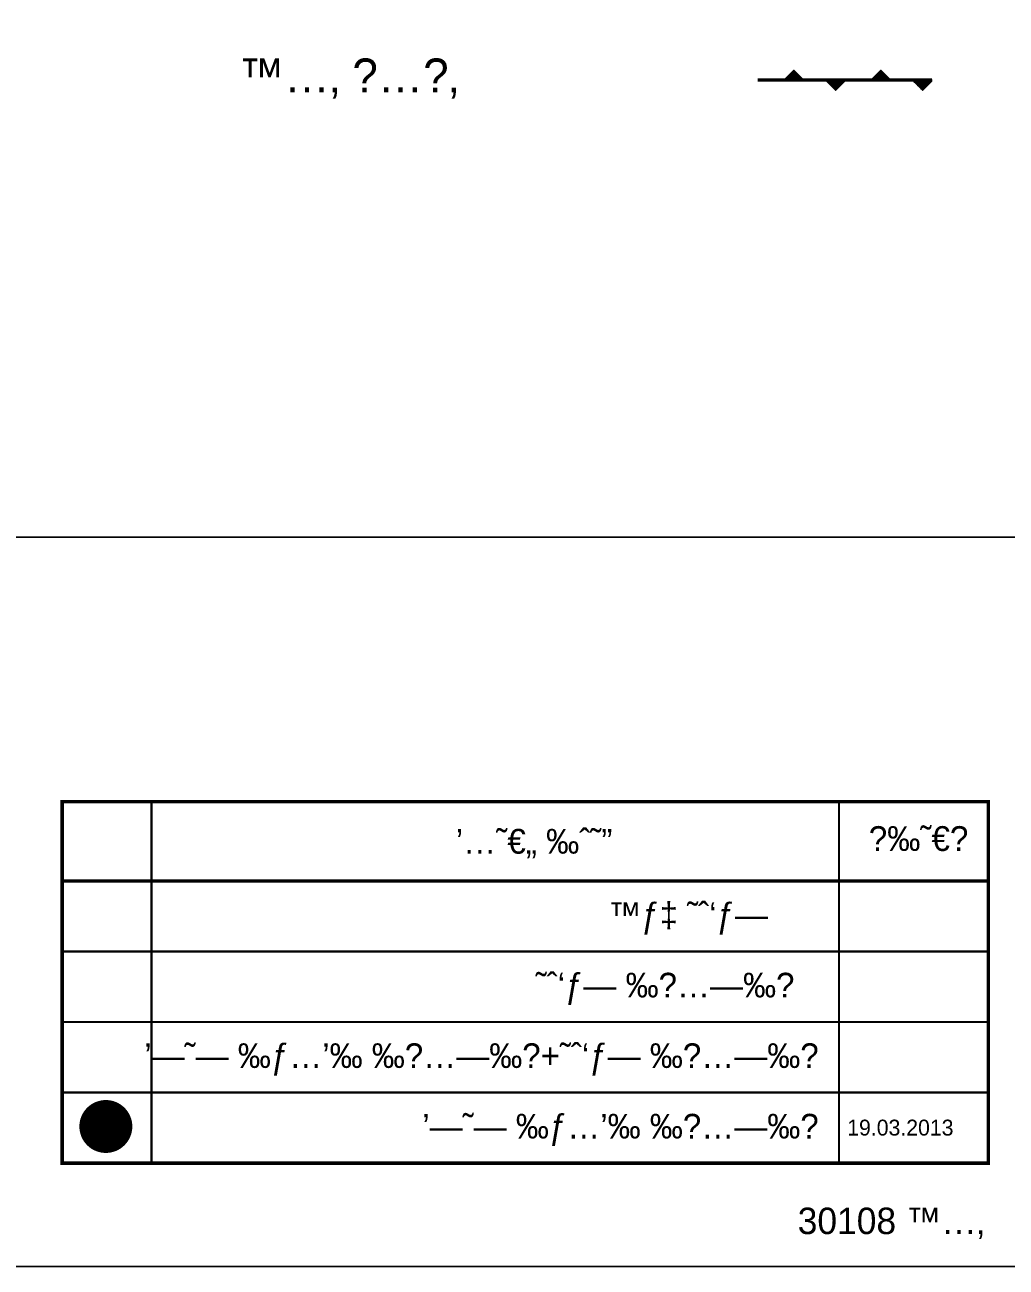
# Model space of a CAD drawing. Extents: x 219756 to 220247, y 631873 to 632472.
# Drawn here: x 220011.5 to 220155.7, y 631872.6 to 632055.3 of the extents above; entities that cross this region are included whole.
import ezdxf
from ezdxf.enums import TextEntityAlignment as Align

# ---------------------------------------------------------------- set-up
doc = ezdxf.new("R2010")
doc.units = 0
doc.header["$MEASUREMENT"] = 0
doc.styles.add('HEBTXT', font='hebtxt')

# ---------------------------------------------------------------- blocks, each defined once
blk = doc.blocks.new('*X5')
at = {"color": 0}
for p, q in [((197.58, -80.37), (199.11, -80.37)), ((197.59, -80.36), (199.1, -80.36)), ((197.59, -80.36), (199.1, -80.36)), ((197.59, -80.37), (199.1, -80.37)), ((197.6, -80.35), (199.09, -80.35)), ((197.6, -80.35), (199.09, -80.35)), ((197.6, -80.36), (199.09, -80.36)), ((197.61, -80.34), (199.08, -80.34)), ((197.61, -80.34), (199.08, -80.34)), ((197.61, -80.35), (199.08, -80.35)), ((197.62, -80.33), (199.06, -80.33)), ((197.62, -80.33), (199.07, -80.33)), ((197.62, -80.33), (199.07, -80.33)), ((197.62, -80.34), (199.07, -80.34)), ((197.63, -80.32), (199.06, -80.32)), ((197.63, -80.32), (199.06, -80.32)), ((197.63, -80.32), (199.06, -80.32)), ((197.64, -80.31), (199.05, -80.31)), ((197.64, -80.31), (199.05, -80.31)), ((197.64, -80.31), (199.05, -80.31)), ((197.65, -80.3), (199.04, -80.3)), ((197.65, -80.3), (199.04, -80.3)), ((197.65, -80.31), (199.04, -80.31)), ((197.66, -80.29), (199.03, -80.29)), ((197.66, -80.29), (199.03, -80.29)), ((197.66, -80.3), (199.03, -80.3)), ((197.67, -80.28), (199.02, -80.28)), ((197.67, -80.28), (199.02, -80.28)), ((197.67, -80.29), (199.02, -80.29)), ((197.68, -80.27), (199.01, -80.27)), ((197.68, -80.27), (199.01, -80.27)), ((197.68, -80.27), (199, -80.27)), ((197.68, -80.28), (199.01, -80.28)), ((197.69, -80.26), (199, -80.26)), ((197.69, -80.26), (199, -80.26)), ((197.69, -80.26), (198.99, -80.26)), ((197.7, -80.25), (198.99, -80.25)), ((197.7, -80.25), (198.99, -80.25)), ((197.7, -80.25), (198.99, -80.25)), ((197.71, -80.24), (198.98, -80.24)), ((197.71, -80.24), (198.98, -80.24)), ((197.71, -80.24), (198.98, -80.24)), ((197.72, -80.23), (198.97, -80.23)), ((197.72, -80.23), (198.97, -80.23)), ((197.72, -80.24), (198.97, -80.24)), ((197.73, -80.22), (198.96, -80.22)), ((197.73, -80.22), (198.96, -80.22)), ((197.73, -80.23), (198.96, -80.23)), ((197.74, -80.21), (198.95, -80.21)), ((197.74, -80.21), (198.95, -80.21)), ((197.74, -80.22), (198.95, -80.22)), ((197.75, -80.2), (198.94, -80.2)), ((197.75, -80.2), (198.94, -80.2)), ((197.75, -80.2), (198.93, -80.2)), ((197.75, -80.21), (198.94, -80.21)), ((197.76, -80.19), (198.93, -80.19)), ((197.76, -80.19), (198.93, -80.19)), ((197.76, -80.19), (198.92, -80.19)), ((197.77, -80.18), (198.92, -80.18)), ((197.77, -80.18), (198.92, -80.18)), ((197.77, -80.18), (198.92, -80.18)), ((197.78, -80.17), (198.91, -80.17)), ((197.78, -80.17), (198.91, -80.17)), ((197.78, -80.18), (198.91, -80.18)), ((197.79, -80.16), (198.9, -80.16)), ((197.79, -80.16), (198.9, -80.16)), ((197.79, -80.17), (198.9, -80.17)), ((197.8, -80.15), (198.89, -80.15)), ((197.8, -80.15), (198.89, -80.15)), ((197.8, -80.16), (198.89, -80.16)), ((197.81, -80.14), (198.88, -80.14)), ((197.81, -80.14), (198.88, -80.14)), ((197.81, -80.15), (198.88, -80.15)), ((197.82, -80.13), (198.87, -80.13)), ((197.82, -80.13), (198.87, -80.13)), ((197.82, -80.13), (198.86, -80.13)), ((197.82, -80.14), (198.87, -80.14)), ((197.83, -80.12), (198.86, -80.12)), ((197.83, -80.12), (198.86, -80.12)), ((197.83, -80.12), (198.85, -80.12)), ((197.84, -80.11), (198.85, -80.11)), ((197.84, -80.11), (198.85, -80.11)), ((197.84, -80.11), (198.85, -80.11)), ((197.85, -80.1), (198.84, -80.1)), ((197.85, -80.1), (198.84, -80.1)), ((197.85, -80.11), (198.84, -80.11)), ((197.86, -80.09), (198.83, -80.09)), ((197.86, -80.09), (198.83, -80.09)), ((197.86, -80.1), (198.83, -80.1)), ((197.87, -80.08), (198.82, -80.08)), ((197.87, -80.08), (198.82, -80.08)), ((197.87, -80.09), (198.82, -80.09)), ((197.88, -80.07), (198.81, -80.07)), ((197.88, -80.07), (198.81, -80.07)), ((197.88, -80.08), (198.81, -80.08)), ((197.89, -80.06), (198.8, -80.06)), ((197.89, -80.06), (198.8, -80.06)), ((197.89, -80.06), (198.79, -80.06)), ((197.89, -80.07), (198.8, -80.07)), ((197.9, -80.05), (198.79, -80.05)), ((197.9, -80.05), (198.79, -80.05)), ((197.9, -80.05), (198.79, -80.05)), ((197.91, -80.04), (198.78, -80.04)), ((197.91, -80.04), (198.78, -80.04)), ((197.91, -80.04), (198.78, -80.04)), ((197.92, -80.03), (198.77, -80.03)), ((197.92, -80.03), (198.77, -80.03)), ((197.92, -80.04), (198.77, -80.04)), ((197.93, -80.02), (198.76, -80.02)), ((197.93, -80.02), (198.76, -80.02)), ((197.93, -80.03), (198.76, -80.03)), ((197.94, -80.01), (198.75, -80.01)), ((197.94, -80.01), (198.75, -80.01)), ((197.94, -80.02), (198.75, -80.02)), ((197.95, -80), (198.74, -80)), ((197.95, -80), (198.74, -80)), ((197.95, -80.01), (198.74, -80.01)), ((197.96, -79.99), (198.73, -79.99)), ((197.96, -79.99), (198.73, -79.99)), ((197.96, -79.99), (198.72, -79.99)), ((197.96, -80), (198.73, -80)), ((197.97, -79.98), (198.72, -79.98)), ((197.97, -79.98), (198.72, -79.98)), ((197.97, -79.98), (198.72, -79.98)), ((197.98, -79.97), (198.71, -79.97)), ((197.98, -79.97), (198.71, -79.97)), ((197.98, -79.98), (198.71, -79.98)), ((197.99, -79.96), (198.7, -79.96)), ((197.99, -79.96), (198.7, -79.96)), ((197.99, -79.97), (198.7, -79.97)), ((198, -79.95), (198.69, -79.95)), ((198, -79.95), (198.69, -79.95)), ((198, -79.96), (198.69, -79.96)), ((198.01, -79.94), (198.68, -79.94)), ((198.01, -79.94), (198.68, -79.94)), ((198.01, -79.95), (198.68, -79.95)), ((198.02, -79.93), (198.67, -79.93)), ((198.02, -79.93), (198.67, -79.93)), ((198.02, -79.93), (198.66, -79.93)), ((198.02, -79.94), (198.67, -79.94)), ((198.03, -79.92), (198.66, -79.92)), ((198.03, -79.92), (198.66, -79.92)), ((198.03, -79.92), (198.65, -79.92)), ((198.04, -79.91), (198.65, -79.91)), ((198.04, -79.91), (198.65, -79.91)), ((198.04, -79.91), (198.65, -79.91)), ((198.05, -79.9), (198.64, -79.9)), ((198.05, -79.9), (198.64, -79.9)), ((198.05, -79.91), (198.64, -79.91)), ((198.06, -79.89), (198.63, -79.89)), ((198.06, -79.89), (198.63, -79.89)), ((198.06, -79.9), (198.63, -79.9)), ((198.07, -79.88), (198.62, -79.88)), ((198.07, -79.88), (198.62, -79.88)), ((198.07, -79.89), (198.62, -79.89)), ((198.08, -79.87), (198.61, -79.87)), ((198.08, -79.87), (198.61, -79.87)), ((198.08, -79.88), (198.61, -79.88)), ((198.09, -79.86), (198.6, -79.86)), ((198.09, -79.86), (198.6, -79.86)), ((198.09, -79.86), (198.59, -79.86)), ((198.09, -79.87), (198.6, -79.87)), ((198.1, -79.85), (198.59, -79.85)), ((198.1, -79.85), (198.59, -79.85)), ((198.1, -79.85), (198.58, -79.85)), ((198.11, -79.84), (198.58, -79.84)), ((198.11, -79.84), (198.58, -79.84)), ((198.11, -79.84), (198.58, -79.84)), ((198.12, -79.83), (198.57, -79.83)), ((198.12, -79.83), (198.57, -79.83)), ((198.12, -79.84), (198.57, -79.84)), ((198.13, -79.82), (198.56, -79.82)), ((198.13, -79.82), (198.56, -79.82)), ((198.13, -79.83), (198.56, -79.83)), ((198.14, -79.81), (198.55, -79.81)), ((198.14, -79.81), (198.55, -79.81)), ((198.14, -79.82), (198.55, -79.82)), ((198.15, -79.8), (198.54, -79.8)), ((198.15, -79.8), (198.54, -79.8)), ((198.15, -79.81), (198.54, -79.81)), ((198.16, -79.79), (198.53, -79.79)), ((198.16, -79.79), (198.53, -79.79)), ((198.16, -79.79), (198.52, -79.79)), ((198.16, -79.8), (198.53, -79.8)), ((198.17, -79.78), (198.52, -79.78)), ((198.17, -79.78), (198.52, -79.78)), ((198.17, -79.78), (198.52, -79.78)), ((198.18, -79.77), (198.51, -79.77)), ((198.18, -79.77), (198.51, -79.77)), ((198.18, -79.78), (198.51, -79.78)), ((198.19, -79.76), (198.5, -79.76)), ((198.19, -79.76), (198.5, -79.76)), ((198.19, -79.77), (198.5, -79.77)), ((198.2, -79.75), (198.49, -79.75)), ((198.2, -79.75), (198.49, -79.75)), ((198.2, -79.76), (198.49, -79.76)), ((198.21, -79.74), (198.48, -79.74)), ((198.21, -79.74), (198.48, -79.74)), ((198.21, -79.75), (198.48, -79.75)), ((198.22, -79.73), (198.47, -79.73)), ((198.22, -79.73), (198.47, -79.73)), ((198.22, -79.74), (198.47, -79.74)), ((198.23, -79.72), (198.46, -79.72)), ((198.23, -79.72), (198.46, -79.72)), ((198.23, -79.72), (198.45, -79.72)), ((198.23, -79.73), (198.46, -79.73)), ((198.24, -79.71), (198.45, -79.71)), ((198.24, -79.71), (198.45, -79.71)), ((198.24, -79.71), (198.45, -79.71)), ((198.25, -79.7), (198.44, -79.7)), ((198.25, -79.7), (198.44, -79.7)), ((198.25, -79.71), (198.44, -79.71)), ((198.26, -79.69), (198.43, -79.69)), ((198.26, -79.69), (198.43, -79.69)), ((198.26, -79.7), (198.43, -79.7)), ((198.27, -79.68), (198.42, -79.68)), ((198.27, -79.68), (198.42, -79.68)), ((198.27, -79.69), (198.42, -79.69)), ((198.28, -79.67), (198.41, -79.67)), ((198.28, -79.67), (198.41, -79.67)), ((198.28, -79.68), (198.41, -79.68)), ((198.29, -79.66), (198.4, -79.66)), ((198.29, -79.66), (198.4, -79.66)), ((198.29, -79.66), (198.39, -79.66)), ((198.29, -79.67), (198.4, -79.67)), ((198.3, -79.65), (198.39, -79.65)), ((198.3, -79.65), (198.39, -79.65)), ((198.3, -79.65), (198.38, -79.65)), ((198.31, -79.64), (198.38, -79.64)), ((198.31, -79.64), (198.38, -79.64)), ((198.31, -79.64), (198.38, -79.64)), ((198.32, -79.63), (198.37, -79.63)), ((198.32, -79.63), (198.37, -79.63)), ((198.32, -79.64), (198.37, -79.64)), ((198.33, -79.62), (198.36, -79.62)), ((198.33, -79.62), (198.36, -79.62)), ((198.33, -79.63), (198.36, -79.63)), ((198.34, -79.61), (198.35, -79.61)), ((198.34, -79.61), (198.35, -79.61)), ((198.34, -79.62), (198.35, -79.62)), ((196.91, -81.04), (199.78, -81.04)), ((196.92, -81.03), (199.77, -81.03)), ((196.92, -81.03), (199.77, -81.03)), ((196.92, -81.04), (199.77, -81.04)), ((196.93, -81.02), (199.76, -81.02)), ((196.93, -81.02), (199.76, -81.02)), ((196.93, -81.03), (199.76, -81.03)), ((196.94, -81.01), (199.74, -81.01)), ((196.94, -81.01), (199.75, -81.01)), ((196.94, -81.01), (199.75, -81.01)), ((196.94, -81.02), (199.75, -81.02)), ((196.95, -81), (199.73, -81)), ((196.95, -81), (199.74, -81)), ((196.95, -81), (199.74, -81)), ((196.96, -80.99), (199.73, -80.99)), ((196.96, -80.99), (199.73, -80.99)), ((196.96, -80.99), (199.73, -80.99)), ((196.97, -80.98), (199.72, -80.98)), ((196.97, -80.98), (199.72, -80.98)), ((196.97, -80.98), (199.72, -80.98)), ((196.98, -80.97), (199.71, -80.97)), ((196.98, -80.97), (199.71, -80.97)), ((196.98, -80.98), (199.71, -80.98)), ((196.99, -80.96), (199.7, -80.96)), ((196.99, -80.96), (199.7, -80.96)), ((196.99, -80.97), (199.7, -80.97)), ((197, -80.95), (199.69, -80.95)), ((197, -80.95), (199.69, -80.95)), ((197, -80.96), (199.69, -80.96)), ((197.01, -80.94), (199.67, -80.94)), ((197.01, -80.94), (199.68, -80.94)), ((197.01, -80.94), (199.68, -80.94)), ((197.01, -80.95), (199.68, -80.95)), ((197.02, -80.93), (199.67, -80.93)), ((197.02, -80.93), (199.67, -80.93)), ((197.02, -80.93), (199.67, -80.93)), ((197.03, -80.92), (199.66, -80.92)), ((197.03, -80.92), (199.66, -80.92)), ((197.03, -80.92), (199.66, -80.92)), ((197.04, -80.91), (199.65, -80.91)), ((197.04, -80.91), (199.65, -80.91)), ((197.04, -80.91), (199.65, -80.91)), ((197.05, -80.9), (199.64, -80.9)), ((197.05, -80.9), (199.64, -80.9)), ((197.05, -80.91), (199.64, -80.91)), ((197.06, -80.89), (199.63, -80.89)), ((197.06, -80.89), (199.63, -80.89)), ((197.06, -80.9), (199.63, -80.9)), ((197.07, -80.88), (199.62, -80.88)), ((197.07, -80.88), (199.62, -80.88)), ((197.07, -80.89), (199.62, -80.89)), ((197.08, -80.87), (199.6, -80.87)), ((197.08, -80.87), (199.61, -80.87)), ((197.08, -80.87), (199.61, -80.87)), ((197.08, -80.88), (199.61, -80.88)), ((197.09, -80.86), (199.6, -80.86)), ((197.09, -80.86), (199.6, -80.86)), ((197.09, -80.86), (199.6, -80.86)), ((197.1, -80.85), (199.59, -80.85)), ((197.1, -80.85), (199.59, -80.85)), ((197.1, -80.85), (199.59, -80.85)), ((197.11, -80.84), (199.58, -80.84)), ((197.11, -80.84), (199.58, -80.84)), ((197.11, -80.85), (199.58, -80.85)), ((197.12, -80.83), (199.57, -80.83)), ((197.12, -80.83), (199.57, -80.83)), ((197.12, -80.84), (199.57, -80.84)), ((197.13, -80.82), (199.56, -80.82)), ((197.13, -80.82), (199.56, -80.82)), ((197.13, -80.83), (199.56, -80.83)), ((197.14, -80.81), (199.54, -80.81)), ((197.14, -80.81), (199.55, -80.81)), ((197.14, -80.81), (199.55, -80.81)), ((197.14, -80.82), (199.55, -80.82)), ((197.15, -80.8), (199.53, -80.8)), ((197.15, -80.8), (199.54, -80.8)), ((197.15, -80.8), (199.54, -80.8)), ((197.16, -80.79), (199.53, -80.79)), ((197.16, -80.79), (199.53, -80.79)), ((197.16, -80.79), (199.53, -80.79)), ((197.17, -80.78), (199.52, -80.78)), ((197.17, -80.78), (199.52, -80.78)), ((197.17, -80.78), (199.52, -80.78)), ((197.18, -80.77), (199.51, -80.77)), ((197.18, -80.77), (199.51, -80.77)), ((197.18, -80.78), (199.51, -80.78)), ((197.19, -80.76), (199.5, -80.76)), ((197.19, -80.76), (199.5, -80.76)), ((197.19, -80.77), (199.5, -80.77)), ((197.2, -80.75), (199.49, -80.75)), ((197.2, -80.75), (199.49, -80.75)), ((197.2, -80.76), (199.49, -80.76)), ((197.21, -80.74), (199.47, -80.74)), ((197.21, -80.74), (199.48, -80.74)), ((197.21, -80.74), (199.48, -80.74)), ((197.21, -80.75), (199.48, -80.75)), ((197.22, -80.73), (199.46, -80.73)), ((197.22, -80.73), (199.47, -80.73)), ((197.22, -80.73), (199.47, -80.73)), ((197.23, -80.72), (199.46, -80.72)), ((197.23, -80.72), (199.46, -80.72)), ((197.23, -80.72), (199.46, -80.72)), ((197.24, -80.71), (199.45, -80.71)), ((197.24, -80.71), (199.45, -80.71)), ((197.24, -80.71), (199.45, -80.71)), ((197.25, -80.7), (199.44, -80.7)), ((197.25, -80.7), (199.44, -80.7)), ((197.25, -80.71), (199.44, -80.71)), ((197.26, -80.69), (199.43, -80.69)), ((197.26, -80.69), (199.43, -80.69)), ((197.26, -80.7), (199.43, -80.7)), ((197.27, -80.68), (199.42, -80.68)), ((197.27, -80.68), (199.42, -80.68)), ((197.27, -80.69), (199.42, -80.69)), ((197.28, -80.67), (199.4, -80.67)), ((197.28, -80.67), (199.41, -80.67)), ((197.28, -80.67), (199.41, -80.67)), ((197.28, -80.68), (199.41, -80.68)), ((197.29, -80.66), (199.4, -80.66)), ((197.29, -80.66), (199.4, -80.66)), ((197.29, -80.66), (199.4, -80.66)), ((197.3, -80.65), (199.39, -80.65)), ((197.3, -80.65), (199.39, -80.65)), ((197.3, -80.65), (199.39, -80.65)), ((197.31, -80.64), (199.38, -80.64)), ((197.31, -80.64), (199.38, -80.64)), ((197.31, -80.64), (199.38, -80.64)), ((197.32, -80.63), (199.37, -80.63)), ((197.32, -80.63), (199.37, -80.63)), ((197.32, -80.64), (199.37, -80.64)), ((197.33, -80.62), (199.36, -80.62)), ((197.33, -80.62), (199.36, -80.62)), ((197.33, -80.63), (199.36, -80.63)), ((197.34, -80.61), (199.35, -80.61)), ((197.34, -80.61), (199.35, -80.61)), ((197.34, -80.62), (199.35, -80.62)), ((197.35, -80.6), (199.33, -80.6)), ((197.35, -80.6), (199.34, -80.6)), ((197.35, -80.6), (199.34, -80.6)), ((197.35, -80.61), (199.34, -80.61)), ((197.36, -80.59), (199.33, -80.59)), ((197.36, -80.59), (199.33, -80.59)), ((197.36, -80.59), (199.33, -80.59)), ((197.37, -80.58), (199.32, -80.58)), ((197.37, -80.58), (199.32, -80.58)), ((197.37, -80.58), (199.32, -80.58)), ((197.38, -80.57), (199.31, -80.57)), ((197.38, -80.57), (199.31, -80.57)), ((197.38, -80.58), (199.31, -80.58)), ((197.39, -80.56), (199.3, -80.56)), ((197.39, -80.56), (199.3, -80.56)), ((197.39, -80.57), (199.3, -80.57)), ((197.4, -80.55), (199.29, -80.55)), ((197.4, -80.55), (199.29, -80.55)), ((197.4, -80.56), (199.29, -80.56)), ((197.41, -80.54), (199.27, -80.54)), ((197.41, -80.54), (199.28, -80.54)), ((197.41, -80.54), (199.28, -80.54)), ((197.41, -80.55), (199.28, -80.55)), ((197.42, -80.53), (199.26, -80.53)), ((197.42, -80.53), (199.27, -80.53)), ((197.42, -80.53), (199.27, -80.53)), ((197.43, -80.52), (199.26, -80.52)), ((197.43, -80.52), (199.26, -80.52)), ((197.43, -80.52), (199.26, -80.52)), ((197.44, -80.51), (199.25, -80.51)), ((197.44, -80.51), (199.25, -80.51)), ((197.44, -80.51), (199.25, -80.51)), ((197.45, -80.5), (199.24, -80.5)), ((197.45, -80.5), (199.24, -80.5)), ((197.45, -80.51), (199.24, -80.51)), ((197.46, -80.49), (199.23, -80.49)), ((197.46, -80.49), (199.23, -80.49)), ((197.46, -80.5), (199.23, -80.5)), ((197.47, -80.48), (199.22, -80.48)), ((197.47, -80.48), (199.22, -80.48)), ((197.47, -80.49), (199.22, -80.49)), ((197.48, -80.47), (199.2, -80.47)), ((197.48, -80.47), (199.21, -80.47)), ((197.48, -80.47), (199.21, -80.47)), ((197.48, -80.48), (199.21, -80.48)), ((197.49, -80.46), (199.19, -80.46)), ((197.49, -80.46), (199.2, -80.46)), ((197.49, -80.46), (199.2, -80.46)), ((197.5, -80.45), (199.19, -80.45)), ((197.5, -80.45), (199.19, -80.45)), ((197.5, -80.45), (199.19, -80.45)), ((197.51, -80.44), (199.18, -80.44)), ((197.51, -80.44), (199.18, -80.44)), ((197.51, -80.44), (199.18, -80.44)), ((197.52, -80.43), (199.17, -80.43)), ((197.52, -80.43), (199.17, -80.43)), ((197.52, -80.44), (199.17, -80.44)), ((197.53, -80.42), (199.16, -80.42)), ((197.53, -80.42), (199.16, -80.42)), ((197.53, -80.43), (199.16, -80.43)), ((197.54, -80.41), (199.15, -80.41)), ((197.54, -80.41), (199.15, -80.41)), ((197.54, -80.42), (199.15, -80.42)), ((197.55, -80.4), (199.13, -80.4)), ((197.55, -80.4), (199.14, -80.4)), ((197.55, -80.4), (199.14, -80.4)), ((197.55, -80.41), (199.14, -80.41)), ((197.56, -80.39), (199.13, -80.39)), ((197.56, -80.39), (199.13, -80.39)), ((197.56, -80.39), (199.13, -80.39)), ((197.57, -80.38), (199.12, -80.38)), ((197.57, -80.38), (199.12, -80.38)), ((197.57, -80.38), (199.12, -80.38)), ((197.58, -80.37), (199.11, -80.37)), ((197.58, -80.38), (199.11, -80.38))]:
    blk.add_line(p, q, dxfattribs=at)
blk = doc.blocks.new('LANDUSE')
at = {"color": 7, "style": 'HEBTXT'}
for tag, p in [('DESCR', (-11.72, 0)), ('CODE', (0, 0))]:
    blk.add_attdef(tag, text='', height=2, dxfattribs=at).set_placement(p, align=Align.RIGHT)
blk = doc.blocks.new('*X13')
at = {"color": 0}
for p, q in [((197.58, -80.37), (199.11, -80.37)), ((197.59, -80.36), (199.1, -80.36)), ((197.59, -80.36), (199.1, -80.36)), ((197.59, -80.37), (199.1, -80.37)), ((197.6, -80.35), (199.09, -80.35)), ((197.6, -80.35), (199.09, -80.35)), ((197.6, -80.36), (199.09, -80.36)), ((197.61, -80.34), (199.08, -80.34)), ((197.61, -80.34), (199.08, -80.34)), ((197.61, -80.35), (199.08, -80.35)), ((197.62, -80.33), (199.06, -80.33)), ((197.62, -80.33), (199.07, -80.33)), ((197.62, -80.33), (199.07, -80.33)), ((197.62, -80.34), (199.07, -80.34)), ((197.63, -80.32), (199.06, -80.32)), ((197.63, -80.32), (199.06, -80.32)), ((197.63, -80.32), (199.06, -80.32)), ((197.64, -80.31), (199.05, -80.31)), ((197.64, -80.31), (199.05, -80.31)), ((197.64, -80.31), (199.05, -80.31)), ((197.65, -80.3), (199.04, -80.3)), ((197.65, -80.3), (199.04, -80.3)), ((197.65, -80.31), (199.04, -80.31)), ((197.66, -80.29), (199.03, -80.29)), ((197.66, -80.29), (199.03, -80.29)), ((197.66, -80.3), (199.03, -80.3)), ((197.67, -80.28), (199.02, -80.28)), ((197.67, -80.28), (199.02, -80.28)), ((197.67, -80.29), (199.02, -80.29)), ((197.68, -80.27), (199.01, -80.27)), ((197.68, -80.27), (199.01, -80.27)), ((197.68, -80.27), (199, -80.27)), ((197.68, -80.28), (199.01, -80.28)), ((197.69, -80.26), (199, -80.26)), ((197.69, -80.26), (199, -80.26)), ((197.69, -80.26), (198.99, -80.26)), ((197.7, -80.25), (198.99, -80.25)), ((197.7, -80.25), (198.99, -80.25)), ((197.7, -80.25), (198.99, -80.25)), ((197.71, -80.24), (198.98, -80.24)), ((197.71, -80.24), (198.98, -80.24)), ((197.71, -80.24), (198.98, -80.24)), ((197.72, -80.23), (198.97, -80.23)), ((197.72, -80.23), (198.97, -80.23)), ((197.72, -80.24), (198.97, -80.24)), ((197.73, -80.22), (198.96, -80.22)), ((197.73, -80.22), (198.96, -80.22)), ((197.73, -80.23), (198.96, -80.23)), ((197.74, -80.21), (198.95, -80.21)), ((197.74, -80.21), (198.95, -80.21)), ((197.74, -80.22), (198.95, -80.22)), ((197.75, -80.2), (198.94, -80.2)), ((197.75, -80.2), (198.94, -80.2)), ((197.75, -80.2), (198.93, -80.2)), ((197.75, -80.21), (198.94, -80.21)), ((197.76, -80.19), (198.93, -80.19)), ((197.76, -80.19), (198.93, -80.19)), ((197.76, -80.19), (198.92, -80.19)), ((197.77, -80.18), (198.92, -80.18)), ((197.77, -80.18), (198.92, -80.18)), ((197.77, -80.18), (198.92, -80.18)), ((197.78, -80.17), (198.91, -80.17)), ((197.78, -80.17), (198.91, -80.17)), ((197.78, -80.18), (198.91, -80.18)), ((197.79, -80.16), (198.9, -80.16)), ((197.79, -80.16), (198.9, -80.16)), ((197.79, -80.17), (198.9, -80.17)), ((197.8, -80.15), (198.89, -80.15)), ((197.8, -80.15), (198.89, -80.15)), ((197.8, -80.16), (198.89, -80.16)), ((197.81, -80.14), (198.88, -80.14)), ((197.81, -80.14), (198.88, -80.14)), ((197.81, -80.15), (198.88, -80.15)), ((197.82, -80.13), (198.87, -80.13)), ((197.82, -80.13), (198.87, -80.13)), ((197.82, -80.13), (198.86, -80.13)), ((197.82, -80.14), (198.87, -80.14)), ((197.83, -80.12), (198.86, -80.12)), ((197.83, -80.12), (198.86, -80.12)), ((197.83, -80.12), (198.85, -80.12)), ((197.84, -80.11), (198.85, -80.11)), ((197.84, -80.11), (198.85, -80.11)), ((197.84, -80.11), (198.85, -80.11)), ((197.85, -80.1), (198.84, -80.1)), ((197.85, -80.1), (198.84, -80.1)), ((197.85, -80.11), (198.84, -80.11)), ((197.86, -80.09), (198.83, -80.09)), ((197.86, -80.09), (198.83, -80.09)), ((197.86, -80.1), (198.83, -80.1)), ((197.87, -80.08), (198.82, -80.08)), ((197.87, -80.08), (198.82, -80.08)), ((197.87, -80.09), (198.82, -80.09)), ((197.88, -80.07), (198.81, -80.07)), ((197.88, -80.07), (198.81, -80.07)), ((197.88, -80.08), (198.81, -80.08)), ((197.89, -80.06), (198.8, -80.06)), ((197.89, -80.06), (198.8, -80.06)), ((197.89, -80.06), (198.79, -80.06)), ((197.89, -80.07), (198.8, -80.07)), ((197.9, -80.05), (198.79, -80.05)), ((197.9, -80.05), (198.79, -80.05)), ((197.9, -80.05), (198.79, -80.05)), ((197.91, -80.04), (198.78, -80.04)), ((197.91, -80.04), (198.78, -80.04)), ((197.91, -80.04), (198.78, -80.04)), ((197.92, -80.03), (198.77, -80.03)), ((197.92, -80.03), (198.77, -80.03)), ((197.92, -80.04), (198.77, -80.04)), ((197.93, -80.02), (198.76, -80.02)), ((197.93, -80.02), (198.76, -80.02)), ((197.93, -80.03), (198.76, -80.03)), ((197.94, -80.01), (198.75, -80.01)), ((197.94, -80.01), (198.75, -80.01)), ((197.94, -80.02), (198.75, -80.02)), ((197.95, -80), (198.74, -80)), ((197.95, -80), (198.74, -80)), ((197.95, -80.01), (198.74, -80.01)), ((197.96, -79.99), (198.73, -79.99)), ((197.96, -79.99), (198.73, -79.99)), ((197.96, -79.99), (198.72, -79.99)), ((197.96, -80), (198.73, -80)), ((197.97, -79.98), (198.72, -79.98)), ((197.97, -79.98), (198.72, -79.98)), ((197.97, -79.98), (198.72, -79.98)), ((197.98, -79.97), (198.71, -79.97)), ((197.98, -79.97), (198.71, -79.97)), ((197.98, -79.98), (198.71, -79.98)), ((197.99, -79.96), (198.7, -79.96)), ((197.99, -79.96), (198.7, -79.96)), ((197.99, -79.97), (198.7, -79.97)), ((198, -79.95), (198.69, -79.95)), ((198, -79.95), (198.69, -79.95)), ((198, -79.96), (198.69, -79.96)), ((198.01, -79.94), (198.68, -79.94)), ((198.01, -79.94), (198.68, -79.94)), ((198.01, -79.95), (198.68, -79.95)), ((198.02, -79.93), (198.67, -79.93)), ((198.02, -79.93), (198.67, -79.93)), ((198.02, -79.93), (198.66, -79.93)), ((198.02, -79.94), (198.67, -79.94)), ((198.03, -79.92), (198.66, -79.92)), ((198.03, -79.92), (198.66, -79.92)), ((198.03, -79.92), (198.65, -79.92)), ((198.04, -79.91), (198.65, -79.91)), ((198.04, -79.91), (198.65, -79.91)), ((198.04, -79.91), (198.65, -79.91)), ((198.05, -79.9), (198.64, -79.9)), ((198.05, -79.9), (198.64, -79.9)), ((198.05, -79.91), (198.64, -79.91)), ((198.06, -79.89), (198.63, -79.89)), ((198.06, -79.89), (198.63, -79.89)), ((198.06, -79.9), (198.63, -79.9)), ((198.07, -79.88), (198.62, -79.88)), ((198.07, -79.88), (198.62, -79.88)), ((198.07, -79.89), (198.62, -79.89)), ((198.08, -79.87), (198.61, -79.87)), ((198.08, -79.87), (198.61, -79.87)), ((198.08, -79.88), (198.61, -79.88)), ((198.09, -79.86), (198.6, -79.86)), ((198.09, -79.86), (198.6, -79.86)), ((198.09, -79.86), (198.59, -79.86)), ((198.09, -79.87), (198.6, -79.87)), ((198.1, -79.85), (198.59, -79.85)), ((198.1, -79.85), (198.59, -79.85)), ((198.1, -79.85), (198.58, -79.85)), ((198.11, -79.84), (198.58, -79.84)), ((198.11, -79.84), (198.58, -79.84)), ((198.11, -79.84), (198.58, -79.84)), ((198.12, -79.83), (198.57, -79.83)), ((198.12, -79.83), (198.57, -79.83)), ((198.12, -79.84), (198.57, -79.84)), ((198.13, -79.82), (198.56, -79.82)), ((198.13, -79.82), (198.56, -79.82)), ((198.13, -79.83), (198.56, -79.83)), ((198.14, -79.81), (198.55, -79.81)), ((198.14, -79.81), (198.55, -79.81)), ((198.14, -79.82), (198.55, -79.82)), ((198.15, -79.8), (198.54, -79.8)), ((198.15, -79.8), (198.54, -79.8)), ((198.15, -79.81), (198.54, -79.81)), ((198.16, -79.79), (198.53, -79.79)), ((198.16, -79.79), (198.53, -79.79)), ((198.16, -79.79), (198.52, -79.79)), ((198.16, -79.8), (198.53, -79.8)), ((198.17, -79.78), (198.52, -79.78)), ((198.17, -79.78), (198.52, -79.78)), ((198.17, -79.78), (198.52, -79.78)), ((198.18, -79.77), (198.51, -79.77)), ((198.18, -79.77), (198.51, -79.77)), ((198.18, -79.78), (198.51, -79.78)), ((198.19, -79.76), (198.5, -79.76)), ((198.19, -79.76), (198.5, -79.76)), ((198.19, -79.77), (198.5, -79.77)), ((198.2, -79.75), (198.49, -79.75)), ((198.2, -79.75), (198.49, -79.75)), ((198.2, -79.76), (198.49, -79.76)), ((198.21, -79.74), (198.48, -79.74)), ((198.21, -79.74), (198.48, -79.74)), ((198.21, -79.75), (198.48, -79.75)), ((198.22, -79.73), (198.47, -79.73)), ((198.22, -79.73), (198.47, -79.73)), ((198.22, -79.74), (198.47, -79.74)), ((198.23, -79.72), (198.46, -79.72)), ((198.23, -79.72), (198.46, -79.72)), ((198.23, -79.72), (198.45, -79.72)), ((198.23, -79.73), (198.46, -79.73)), ((198.24, -79.71), (198.45, -79.71)), ((198.24, -79.71), (198.45, -79.71)), ((198.24, -79.71), (198.45, -79.71)), ((198.25, -79.7), (198.44, -79.7)), ((198.25, -79.7), (198.44, -79.7)), ((198.25, -79.71), (198.44, -79.71)), ((198.26, -79.69), (198.43, -79.69)), ((198.26, -79.69), (198.43, -79.69)), ((198.26, -79.7), (198.43, -79.7)), ((198.27, -79.68), (198.42, -79.68)), ((198.27, -79.68), (198.42, -79.68)), ((198.27, -79.69), (198.42, -79.69)), ((198.28, -79.67), (198.41, -79.67)), ((198.28, -79.67), (198.41, -79.67)), ((198.28, -79.68), (198.41, -79.68)), ((198.29, -79.66), (198.4, -79.66)), ((198.29, -79.66), (198.4, -79.66)), ((198.29, -79.66), (198.39, -79.66)), ((198.29, -79.67), (198.4, -79.67)), ((198.3, -79.65), (198.39, -79.65)), ((198.3, -79.65), (198.39, -79.65)), ((198.3, -79.65), (198.38, -79.65)), ((198.31, -79.64), (198.38, -79.64)), ((198.31, -79.64), (198.38, -79.64)), ((198.31, -79.64), (198.38, -79.64)), ((198.32, -79.63), (198.37, -79.63)), ((198.32, -79.63), (198.37, -79.63)), ((198.32, -79.64), (198.37, -79.64)), ((198.33, -79.62), (198.36, -79.62)), ((198.33, -79.62), (198.36, -79.62)), ((198.33, -79.63), (198.36, -79.63)), ((198.34, -79.61), (198.35, -79.61)), ((198.34, -79.61), (198.35, -79.61)), ((198.34, -79.62), (198.35, -79.62)), ((196.91, -81.04), (199.78, -81.04)), ((196.92, -81.03), (199.77, -81.03)), ((196.92, -81.03), (199.77, -81.03)), ((196.92, -81.04), (199.77, -81.04)), ((196.93, -81.02), (199.76, -81.02)), ((196.93, -81.02), (199.76, -81.02)), ((196.93, -81.03), (199.76, -81.03)), ((196.94, -81.01), (199.74, -81.01)), ((196.94, -81.01), (199.75, -81.01)), ((196.94, -81.01), (199.75, -81.01)), ((196.94, -81.02), (199.75, -81.02)), ((196.95, -81), (199.73, -81)), ((196.95, -81), (199.74, -81)), ((196.95, -81), (199.74, -81)), ((196.96, -80.99), (199.73, -80.99)), ((196.96, -80.99), (199.73, -80.99)), ((196.96, -80.99), (199.73, -80.99)), ((196.97, -80.98), (199.72, -80.98)), ((196.97, -80.98), (199.72, -80.98)), ((196.97, -80.98), (199.72, -80.98)), ((196.98, -80.97), (199.71, -80.97)), ((196.98, -80.97), (199.71, -80.97)), ((196.98, -80.98), (199.71, -80.98)), ((196.99, -80.96), (199.7, -80.96)), ((196.99, -80.96), (199.7, -80.96)), ((196.99, -80.97), (199.7, -80.97)), ((197, -80.95), (199.69, -80.95)), ((197, -80.95), (199.69, -80.95)), ((197, -80.96), (199.69, -80.96)), ((197.01, -80.94), (199.67, -80.94)), ((197.01, -80.94), (199.68, -80.94)), ((197.01, -80.94), (199.68, -80.94)), ((197.01, -80.95), (199.68, -80.95)), ((197.02, -80.93), (199.67, -80.93)), ((197.02, -80.93), (199.67, -80.93)), ((197.02, -80.93), (199.67, -80.93)), ((197.03, -80.92), (199.66, -80.92)), ((197.03, -80.92), (199.66, -80.92)), ((197.03, -80.92), (199.66, -80.92)), ((197.04, -80.91), (199.65, -80.91)), ((197.04, -80.91), (199.65, -80.91)), ((197.04, -80.91), (199.65, -80.91)), ((197.05, -80.9), (199.64, -80.9)), ((197.05, -80.9), (199.64, -80.9)), ((197.05, -80.91), (199.64, -80.91)), ((197.06, -80.89), (199.63, -80.89)), ((197.06, -80.89), (199.63, -80.89)), ((197.06, -80.9), (199.63, -80.9)), ((197.07, -80.88), (199.62, -80.88)), ((197.07, -80.88), (199.62, -80.88)), ((197.07, -80.89), (199.62, -80.89)), ((197.08, -80.87), (199.6, -80.87)), ((197.08, -80.87), (199.61, -80.87)), ((197.08, -80.87), (199.61, -80.87)), ((197.08, -80.88), (199.61, -80.88)), ((197.09, -80.86), (199.6, -80.86)), ((197.09, -80.86), (199.6, -80.86)), ((197.09, -80.86), (199.6, -80.86)), ((197.1, -80.85), (199.59, -80.85)), ((197.1, -80.85), (199.59, -80.85)), ((197.1, -80.85), (199.59, -80.85)), ((197.11, -80.84), (199.58, -80.84)), ((197.11, -80.84), (199.58, -80.84)), ((197.11, -80.85), (199.58, -80.85)), ((197.12, -80.83), (199.57, -80.83)), ((197.12, -80.83), (199.57, -80.83)), ((197.12, -80.84), (199.57, -80.84)), ((197.13, -80.82), (199.56, -80.82)), ((197.13, -80.82), (199.56, -80.82)), ((197.13, -80.83), (199.56, -80.83)), ((197.14, -80.81), (199.54, -80.81)), ((197.14, -80.81), (199.55, -80.81)), ((197.14, -80.81), (199.55, -80.81)), ((197.14, -80.82), (199.55, -80.82)), ((197.15, -80.8), (199.53, -80.8)), ((197.15, -80.8), (199.54, -80.8)), ((197.15, -80.8), (199.54, -80.8)), ((197.16, -80.79), (199.53, -80.79)), ((197.16, -80.79), (199.53, -80.79)), ((197.16, -80.79), (199.53, -80.79)), ((197.17, -80.78), (199.52, -80.78)), ((197.17, -80.78), (199.52, -80.78)), ((197.17, -80.78), (199.52, -80.78)), ((197.18, -80.77), (199.51, -80.77)), ((197.18, -80.77), (199.51, -80.77)), ((197.18, -80.78), (199.51, -80.78)), ((197.19, -80.76), (199.5, -80.76)), ((197.19, -80.76), (199.5, -80.76)), ((197.19, -80.77), (199.5, -80.77)), ((197.2, -80.75), (199.49, -80.75)), ((197.2, -80.75), (199.49, -80.75)), ((197.2, -80.76), (199.49, -80.76)), ((197.21, -80.74), (199.47, -80.74)), ((197.21, -80.74), (199.48, -80.74)), ((197.21, -80.74), (199.48, -80.74)), ((197.21, -80.75), (199.48, -80.75)), ((197.22, -80.73), (199.46, -80.73)), ((197.22, -80.73), (199.47, -80.73)), ((197.22, -80.73), (199.47, -80.73)), ((197.23, -80.72), (199.46, -80.72)), ((197.23, -80.72), (199.46, -80.72)), ((197.23, -80.72), (199.46, -80.72)), ((197.24, -80.71), (199.45, -80.71)), ((197.24, -80.71), (199.45, -80.71)), ((197.24, -80.71), (199.45, -80.71)), ((197.25, -80.7), (199.44, -80.7)), ((197.25, -80.7), (199.44, -80.7)), ((197.25, -80.71), (199.44, -80.71)), ((197.26, -80.69), (199.43, -80.69)), ((197.26, -80.69), (199.43, -80.69)), ((197.26, -80.7), (199.43, -80.7)), ((197.27, -80.68), (199.42, -80.68)), ((197.27, -80.68), (199.42, -80.68)), ((197.27, -80.69), (199.42, -80.69)), ((197.28, -80.67), (199.4, -80.67)), ((197.28, -80.67), (199.41, -80.67)), ((197.28, -80.67), (199.41, -80.67)), ((197.28, -80.68), (199.41, -80.68)), ((197.29, -80.66), (199.4, -80.66)), ((197.29, -80.66), (199.4, -80.66)), ((197.29, -80.66), (199.4, -80.66)), ((197.3, -80.65), (199.39, -80.65)), ((197.3, -80.65), (199.39, -80.65)), ((197.3, -80.65), (199.39, -80.65)), ((197.31, -80.64), (199.38, -80.64)), ((197.31, -80.64), (199.38, -80.64)), ((197.31, -80.64), (199.38, -80.64)), ((197.32, -80.63), (199.37, -80.63)), ((197.32, -80.63), (199.37, -80.63)), ((197.32, -80.64), (199.37, -80.64)), ((197.33, -80.62), (199.36, -80.62)), ((197.33, -80.62), (199.36, -80.62)), ((197.33, -80.63), (199.36, -80.63)), ((197.34, -80.61), (199.35, -80.61)), ((197.34, -80.61), (199.35, -80.61)), ((197.34, -80.62), (199.35, -80.62)), ((197.35, -80.6), (199.33, -80.6)), ((197.35, -80.6), (199.34, -80.6)), ((197.35, -80.6), (199.34, -80.6)), ((197.35, -80.61), (199.34, -80.61)), ((197.36, -80.59), (199.33, -80.59)), ((197.36, -80.59), (199.33, -80.59)), ((197.36, -80.59), (199.33, -80.59)), ((197.37, -80.58), (199.32, -80.58)), ((197.37, -80.58), (199.32, -80.58)), ((197.37, -80.58), (199.32, -80.58)), ((197.38, -80.57), (199.31, -80.57)), ((197.38, -80.57), (199.31, -80.57)), ((197.38, -80.58), (199.31, -80.58)), ((197.39, -80.56), (199.3, -80.56)), ((197.39, -80.56), (199.3, -80.56)), ((197.39, -80.57), (199.3, -80.57)), ((197.4, -80.55), (199.29, -80.55)), ((197.4, -80.55), (199.29, -80.55)), ((197.4, -80.56), (199.29, -80.56)), ((197.41, -80.54), (199.27, -80.54)), ((197.41, -80.54), (199.28, -80.54)), ((197.41, -80.54), (199.28, -80.54)), ((197.41, -80.55), (199.28, -80.55)), ((197.42, -80.53), (199.26, -80.53)), ((197.42, -80.53), (199.27, -80.53)), ((197.42, -80.53), (199.27, -80.53)), ((197.43, -80.52), (199.26, -80.52)), ((197.43, -80.52), (199.26, -80.52)), ((197.43, -80.52), (199.26, -80.52)), ((197.44, -80.51), (199.25, -80.51)), ((197.44, -80.51), (199.25, -80.51)), ((197.44, -80.51), (199.25, -80.51)), ((197.45, -80.5), (199.24, -80.5)), ((197.45, -80.5), (199.24, -80.5)), ((197.45, -80.51), (199.24, -80.51)), ((197.46, -80.49), (199.23, -80.49)), ((197.46, -80.49), (199.23, -80.49)), ((197.46, -80.5), (199.23, -80.5)), ((197.47, -80.48), (199.22, -80.48)), ((197.47, -80.48), (199.22, -80.48)), ((197.47, -80.49), (199.22, -80.49)), ((197.48, -80.47), (199.2, -80.47)), ((197.48, -80.47), (199.21, -80.47)), ((197.48, -80.47), (199.21, -80.47)), ((197.48, -80.48), (199.21, -80.48)), ((197.49, -80.46), (199.19, -80.46)), ((197.49, -80.46), (199.2, -80.46)), ((197.49, -80.46), (199.2, -80.46)), ((197.5, -80.45), (199.19, -80.45)), ((197.5, -80.45), (199.19, -80.45)), ((197.5, -80.45), (199.19, -80.45)), ((197.51, -80.44), (199.18, -80.44)), ((197.51, -80.44), (199.18, -80.44)), ((197.51, -80.44), (199.18, -80.44)), ((197.52, -80.43), (199.17, -80.43)), ((197.52, -80.43), (199.17, -80.43)), ((197.52, -80.44), (199.17, -80.44)), ((197.53, -80.42), (199.16, -80.42)), ((197.53, -80.42), (199.16, -80.42)), ((197.53, -80.43), (199.16, -80.43)), ((197.54, -80.41), (199.15, -80.41)), ((197.54, -80.41), (199.15, -80.41)), ((197.54, -80.42), (199.15, -80.42)), ((197.55, -80.4), (199.13, -80.4)), ((197.55, -80.4), (199.14, -80.4)), ((197.55, -80.4), (199.14, -80.4)), ((197.55, -80.41), (199.14, -80.41)), ((197.56, -80.39), (199.13, -80.39)), ((197.56, -80.39), (199.13, -80.39)), ((197.56, -80.39), (199.13, -80.39)), ((197.57, -80.38), (199.12, -80.38)), ((197.57, -80.38), (199.12, -80.38)), ((197.57, -80.38), (199.12, -80.38)), ((197.58, -80.37), (199.11, -80.37)), ((197.58, -80.38), (199.11, -80.38))]:
    blk.add_line(p, q, dxfattribs=at)

msp = doc.modelspace()

# ---------------------------------------------------------------- linework, layer by layer
for p, q in [((220088.25, 631941.08), (220153.05, 631941.08)), ((220088.25, 631941.08), (220153.05, 631941.08)), ((220153.05, 631941.08), (220153.05, 631887.94)), ((220153.05, 631941.08), (220153.05, 631887.94)), ((220153.05, 631919.05), (220016.97, 631919.05)), ((220153.05, 631919.05), (220016.97, 631919.05)), ((220153.05, 631908.68), (220016.97, 631908.68)), ((220153.05, 631908.68), (220016.97, 631908.68)), ((220153.05, 631898.31), (220016.97, 631898.31)), ((220153.05, 631898.31), (220016.97, 631898.31)), ((220153.05, 631887.94), (220088.25, 631887.94)), ((220153.05, 631887.94), (220088.25, 631887.94))]:
    msp.add_line(p, q)
for points, const_width in [([(219755.64, 632472.25), (219755.64, 631872.75), (220247.08, 631872.75), (220247.08, 632472.25)], 0.233), ([(219755.64, 632472.25), (219755.64, 631872.75), (220247.08, 631872.75), (220247.08, 632472.25)], 0.233), ([(219755.64, 632472.25), (219755.64, 631872.75), (220247.08, 631872.75), (220247.08, 632472.25)], 0.233), ([(219755.64, 632472.25), (219755.64, 631872.75), (220247.08, 631872.75), (220247.08, 632472.25)], 0.233), ([(219794.52, 632433.37), (219794.52, 631979.96), (220208.2, 631979.96), (220208.2, 632433.37)], 0.233), ([(219794.52, 632433.37), (219794.52, 631979.96), (220208.2, 631979.96), (220208.2, 632433.37)], 0.233), ([(219794.52, 632433.37), (219794.52, 631979.96), (220208.2, 631979.96), (220208.2, 632433.37)], 0.233), ([(219794.52, 632433.37), (219794.52, 631979.96), (220208.2, 631979.96), (220208.2, 632433.37)], 0.233), ([(220153.05, 631887.94), (220081.77, 631887.94), (220016.97, 631887.94), (220016.97, 631941.08), (220081.77, 631941.08), (220153.05, 631941.08)], 0.518), ([(220153.05, 631887.94), (220081.77, 631887.94), (220016.97, 631887.94), (220016.97, 631941.08), (220081.77, 631941.08), (220153.05, 631941.08)], 0.518)]:
    msp.add_lwpolyline(points, close=True, dxfattribs=dict(const_width=const_width))
at = {"color": 1, "const_width": 0.5}
msp.add_lwpolyline([(220119.15, 632047.17), (220144.76, 632047.17)], dxfattribs=at)
msp.add_lwpolyline([(220119.15, 632047.17), (220144.76, 632047.17)], dxfattribs=at)
for points, const_width in [([(220030.09, 631941.08), (220030.09, 631887.94)], 0.327), ([(220030.09, 631941.08), (220030.09, 631887.94)], 0.327), ([(220131.12, 631941.08), (220131.12, 631887.94)], 0.327), ([(220131.12, 631941.08), (220131.12, 631887.94)], 0.327), ([(220153.05, 631929.42), (220016.97, 631929.42)], 0.518), ([(220153.05, 631929.42), (220016.97, 631929.42)], 0.518), ([(220153.05, 631929.42), (220016.97, 631929.42)], 0.324), ([(220153.05, 631929.42), (220016.97, 631929.42)], 0.324), ([(220153.05, 631919.05), (220016.97, 631919.05)], 0.327), ([(220153.05, 631919.05), (220016.97, 631919.05)], 0.327), ([(220153.05, 631908.68), (220016.97, 631908.68)], 0.327), ([(220153.05, 631908.68), (220016.97, 631908.68)], 0.327), ([(220153.05, 631898.31), (220016.97, 631898.31)], 0.327), ([(220153.05, 631898.31), (220016.97, 631898.31)], 0.327)]:
    msp.add_lwpolyline(points, dxfattribs=dict(const_width=const_width))
at = {"color": 6, "linetype": 'Continuous', "const_width": 3.89}
msp.add_lwpolyline([(220021.45, 631893.32, 1), (220025.34, 631893.32, 1)], format="xyb", close=True, dxfattribs=at)
msp.add_lwpolyline([(220021.45, 631893.32, 1), (220025.34, 631893.32, 1)], format="xyb", close=True, dxfattribs=at)

# ---------------------------------------------------------------- block references
at = {"xscale": 2.5, "yscale": 2.5, "zscale": 2.5}
msp.add_blockref('LANDUSE', (220104.54, 632045.35), dxfattribs=at).add_auto_attribs({'DESCR': '™…‚ \x8c…\x81‚'})
msp.add_blockref('LANDUSE', (220104.54, 632045.35), dxfattribs=at).add_auto_attribs({'DESCR': '™…‚ \x8c…\x81‚'})
at = {"color": 1}
for name, p in [('*X5', (219926.12, 632128.22)), ('*X13', (219926.12, 632128.22)), ('*X5', (219938.91, 632128.22)), ('*X13', (219938.91, 632128.22))]:
    msp.add_blockref(name, p, dxfattribs=at)
at = {"color": 1, "xscale": -1, "rotation": 180}
for name, p in [('*X5', (219932.27, 631966.13)), ('*X13', (219932.27, 631966.13)), ('*X5', (219945.04, 631966.13)), ('*X13', (219945.04, 631966.13))]:
    msp.add_blockref(name, p, dxfattribs=at)

# ---------------------------------------------------------------- texts
at = {"color": 253, "style": 'HEBTXT'}
for s, p in [('’…˜€„ ‰ˆ˜”', (220097.82, 631933.43)), ('’…˜€„ ‰ˆ˜”', (220097.82, 631933.43)), ('\x8a‰˜€\x9a', (220150.12, 631933.83)), ('\x8a‰˜€\x9a', (220150.12, 631933.83))]:
    msp.add_text(s, height=3.645, dxfattribs=at).set_placement(p, align=Align.RIGHT)
at = {"color": 254, "linetype": 'Continuous', "style": 'HEBTXT'}
for s, height, p in [('™ƒ‡ ˜ˆ‘ƒ—', 3.629, (220120.67, 631922.66)), ('™ƒ‡ ˜ˆ‘ƒ—', 3.629, (220120.67, 631922.66)), ('˜ˆ‘ƒ— ‰\x90…—‰\x9a', 3.6288, (220124.57, 631912.29)), ('˜ˆ‘ƒ— ‰\x90…—‰\x9a', 3.6288, (220124.57, 631912.29)), ('’—˜— ‰ƒ…’‰ ‰\x90…—‰\x9a+˜ˆ‘ƒ— ‰\x90…—‰\x9a', 3.6288, (220128.13, 631901.92)), ('’—˜— ‰ƒ…’‰ ‰\x90…—‰\x9a+˜ˆ‘ƒ— ‰\x90…—‰\x9a', 3.6288, (220128.13, 631901.92)), ('’—˜— ‰ƒ…’‰ ‰\x90…—‰\x9a', 3.6288, (220128.13, 631891.55)), ('’—˜— ‰ƒ…’‰ ‰\x90…—‰\x9a', 3.6288, (220128.13, 631891.55))]:
    msp.add_text(s, height=height, dxfattribs=at).set_placement(p, align=Align.RIGHT)
at = {"color": 255, "style": 'HEBTXT'}
msp.add_text('19.03.2013', height=2.333, dxfattribs=at).set_placement((220132.32, 631891.99))
msp.add_text('19.03.2013', height=2.333, dxfattribs=at).set_placement((220132.32, 631891.99))
msp.add_text('30108 ™…‚', height=3.888, dxfattribs=at).set_placement((220152.5, 631877.5), align=Align.RIGHT)
msp.add_text('30108 ™…‚', height=3.888, dxfattribs=at).set_placement((220152.5, 631877.5), align=Align.RIGHT)

doc.saveas('drawing.dxf')
